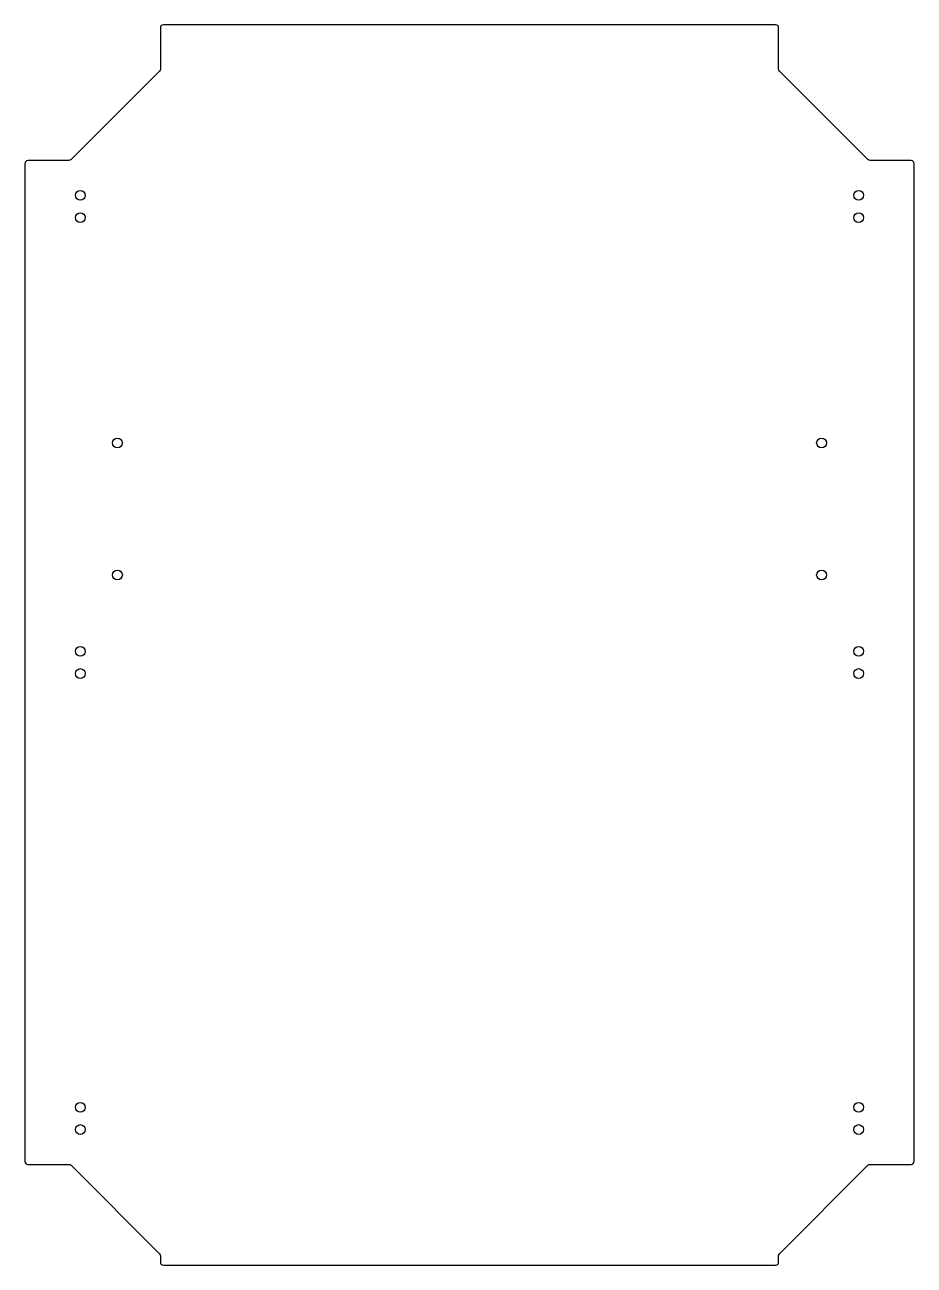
# Model space of a CAD drawing. Header units: millimetres. Extents: x -300 to 300, y -572 to 265.
import ezdxf

# ---------------------------------------------------------------- set-up
doc = ezdxf.new("R2010")
doc.units = ezdxf.units.MM
doc.layers.add('CUTOUTS', color=1, linetype='CONTINUOUS')
doc.layers.add('PERIMETER', color=5, linetype='CONTINUOUS')

msp = doc.modelspace()

# ---------------------------------------------------------------- linework, layer by layer
at = {"layer": 'CUTOUTS'}
for centre in [(-262.5, 150), (262.5, 150), (-262.5, 135), (262.5, 135), (-237.5, -17), (237.5, -17), (-237.5, -106), (237.5, -106), (-262.5, -157.5), (262.5, -157.5), (-262.5, -172.5), (262.5, -172.5), (-262.5, -465), (262.5, -465), (-262.5, -480), (262.5, -480)]:
    msp.add_circle(centre, 3.3, dxfattribs=at)
at = {"layer": 'PERIMETER'}
msp.add_lwpolyline([(270.21, -503.5), (298, -503.5, 0.414214), (300, -501.5), (300, 171.5, 0.414214), (298, 173.5), (270.21, 173.5, -0.198912), (268.79, 174.09), (209.09, 233.79, -0.198912), (208.5, 235.21), (208.5, 263, 0.414214), (206.5, 265), (-206.5, 265, 0.414214), (-208.5, 263), (-208.5, 235.21, -0.198912), (-209.09, 233.79), (-268.79, 174.09, -0.198912), (-270.21, 173.5), (-298, 173.5, 0.414214), (-300, 171.5), (-300, -501.5, 0.414214), (-298, -503.5), (-270.21, -503.5, -0.198912), (-268.79, -504.09), (-209.09, -563.79, -0.198912), (-208.5, -565.21), (-208.5, -569.5, 0.414214), (-206.5, -571.5), (206.5, -571.5, 0.414214), (208.5, -569.5), (208.5, -565.21, -0.198912), (209.09, -563.79), (268.79, -504.09, -0.198912)], format="xyb", close=True, dxfattribs=at)

doc.saveas('drawing.dxf')
